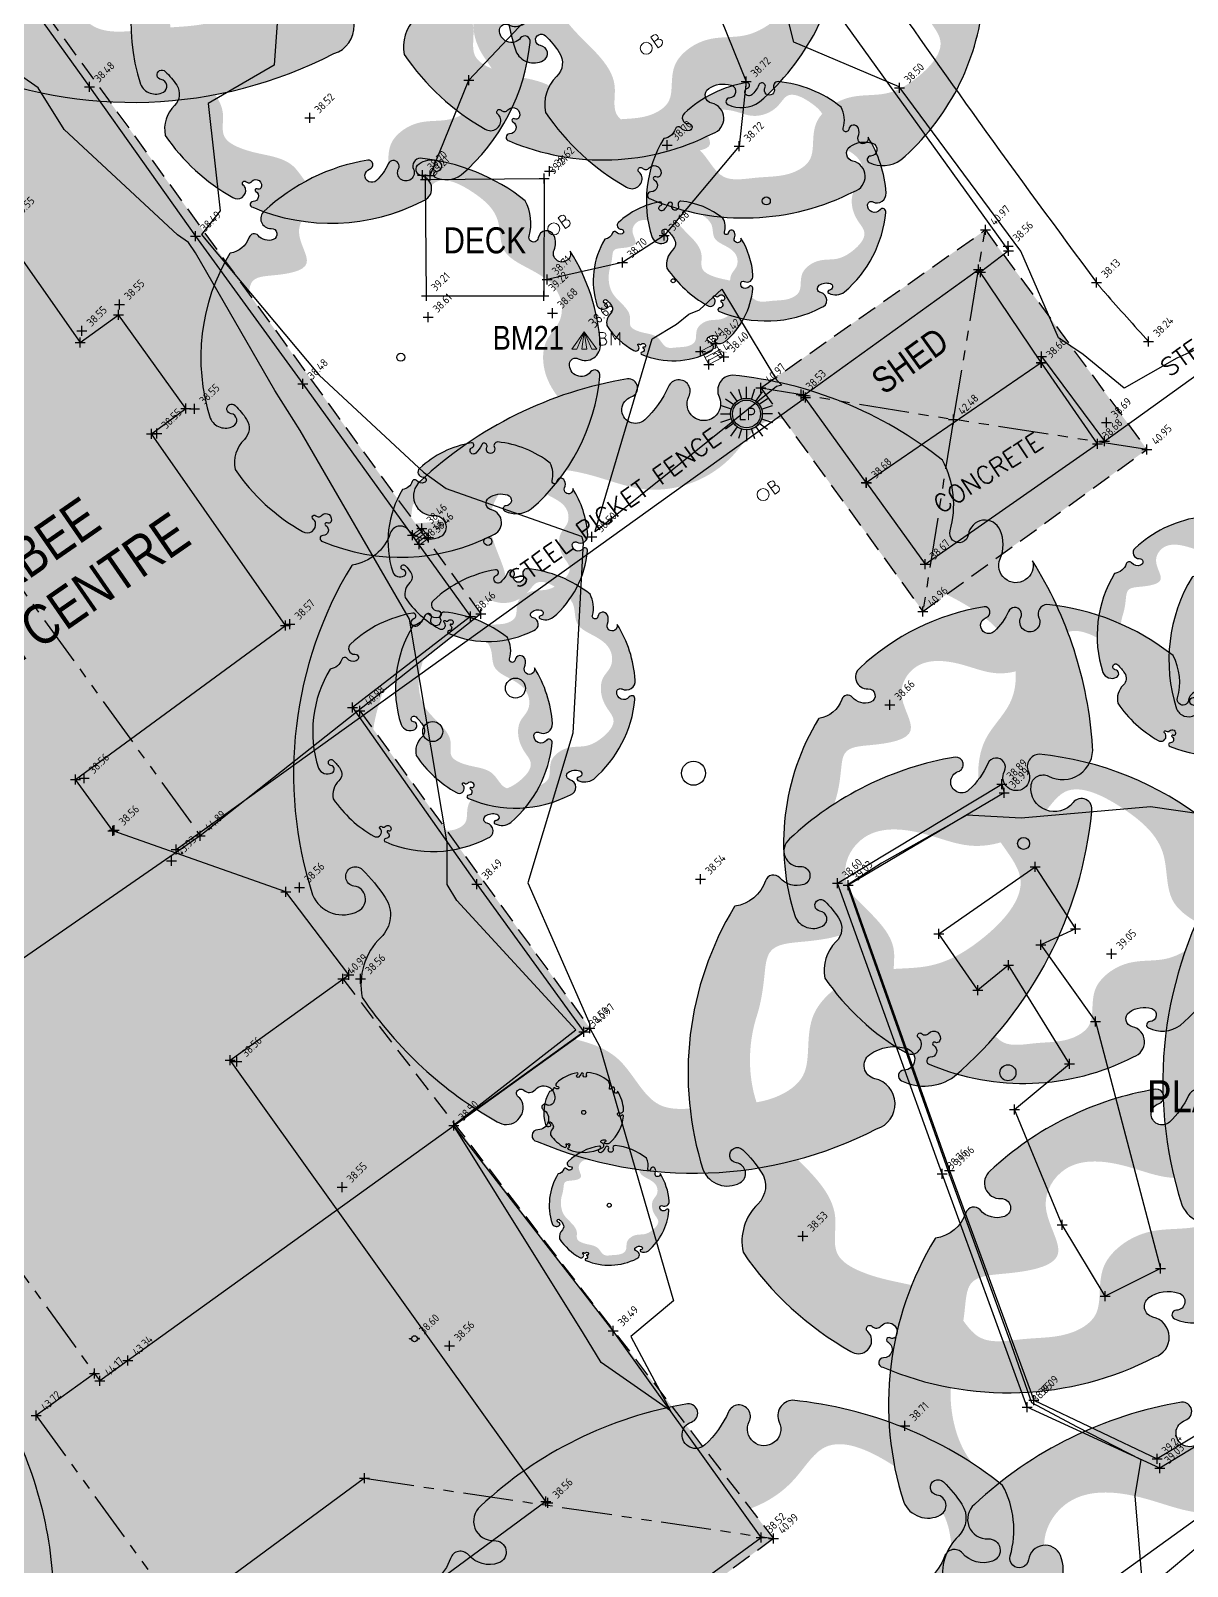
# Model space of a CAD drawing. Header units: metres. Extents: x 246075 to 247503, y 7418632 to 7419642.
# Drawn here: x 246804.74 to 246833.66, y 7418920.47 to 7418958.86 of the extents above; entities that cross this region are included whole.
import ezdxf
from ezdxf.enums import TextEntityAlignment as Align

# ---------------------------------------------------------------- set-up
doc = ezdxf.new("R2010")
doc.units = ezdxf.units.M
for name, pattern in [('DASHDOT', [10, 5, -2.5, 0, -2.5]), ('DASHED', [0.75, 0.5, -0.25]), ('PHANTOM', [2.5, 1.25, -0.25, 0.25, -0.25, 0.25, -0.25])]:
    doc.linetypes.add(name, pattern=pattern)
for name, color, linetype in [('-TEXT', 7, 'Continuous'), ('017_NAIL-L', 8, 'Continuous'), ('103_TOE_OF_BATTER', 37, 'DASHDOT'), ('103_TOE_OF_BATTER-L', 37, 'DASHDOT'), ('103_TOE_OF_BATTER-S', 37, 'DASHDOT'), ('104_EXISTING_SURFACE-L', 35, 'Continuous'), ('104_EXISTING_SURFACE-S', 35, 'Continuous'), ('107_FLOOR_LEVEL-L', 234, 'Continuous'), ('107_FLOOR_LEVEL-S', 234, 'Continuous'), ('201_SINGLE_TREE-H', 63, 'Continuous'), ('201_SINGLE_TREE-S', 96, 'Continuous'), ('309_GRATED_PIT-L', 84, 'Continuous'), ('309_GRATED_PIT-S', 84, 'Continuous'), ('405_EDGE_FORMATION', 33, 'Continuous'), ('405_EDGE_FORMATION-L', 33, 'Continuous'), ('405_EDGE_FORMATION-S', 33, 'Continuous'), ('601_HOUSE', 229, 'BUILDING2'), ('601_HOUSE-S', 229, 'BUILDING2'), ('602_MINOR_BUILDING', 185, 'Continuous'), ('602_MINOR_BUILDING-S', 185, 'Continuous'), ('603_MAJOR_BUILDING-L', 229, 'BUILDING'), ('603_MAJOR_BUILDING-S', 229, 'BUILDING'), ('609_DECKING', 45, 'STONEWALL'), ('609_DECKING-L', 45, 'STONEWALL'), ('609_DECKING-S', 45, 'STONEWALL'), ('610_STRUCTURE_UNCLAS', 236, 'Continuous'), ('610_STRUCTURE_UNCLAS-S', 236, 'Continuous'), ('622_RETAIN_WALL_WOOD', 45, 'STONEWALL'), ('622_RETAIN_WALL_WOOD-L', 45, 'STONEWALL'), ('622_RETAIN_WALL_WOOD-S', 45, 'STONEWALL'), ('639_ROOF_RIDGE', 253, 'PHANTOM'), ('639_ROOF_RIDGE-L', 253, 'PHANTOM'), ('639_ROOF_RIDGE-S', 253, 'PHANTOM'), ('640_EAVES', 227, 'Continuous'), ('640_EAVES-S', 227, 'Continuous'), ('642_ROOF_GUTTER', 155, 'DASHED'), ('642_ROOF_GUTTER-L', 153, 'Continuous'), ('642_ROOF_GUTTER-S', 153, 'Continuous'), ('903_FENCE', 24, 'FENCELINE'), ('903_FENCE-S', 24, 'Continuous'), ('EX-BENCHMARK', 7, 'Continuous'), ('EX-BENCHMARK_(SLS)', 8, 'Continuous'), ('EX-BOLLARD_(SLS)', 89, 'Continuous'), ('EX-BUILDING_LINE', 150, 'Continuous'), ('EX-DRAINPIT_(SLS)', 84, 'Continuous'), ('Surface_Contours_Major', 4, 'Continuous'), ('Surface_Contours_Minor', 253, 'Continuous')]:
    doc.layers.add(name, color=color, linetype=linetype)
for name, color, linetype, true_color in [('419_EDGE_OF_CONCRETE', 7, 'Continuous', 0xff4100), ('419_EDGE_OF_CONCRETE-L', 7, 'Continuous', 0xff4100), ('419_EDGE_OF_CONCRETE-S', 7, 'Continuous', 0xff4100), ('EX-LIGHT_(SLS)', 7, 'Continuous', 0xffa500)]:
    doc.layers.add(name, color=color, linetype=linetype, true_color=true_color)
doc.styles.add('BOLD', font='ARIALN.TTF')
doc.styles.add('ISO', font='iso.shx')
doc.styles.add('ISO18', font='iso.shx')
doc.styles.add('ISO2.5', font='isocp.shx', dxfattribs={"height": 2.5})
doc.styles.get("Standard").update_dxf_attribs({"font": 'SIMPLEX.shx'})
doc.linetypes.add('BUILDING', pattern='A,0.25,["/",ISO18,S=0.15,R=0,X=0,Y=0],0', length=0.25)
doc.linetypes.add('BUILDING2', pattern='A,0.25,["/",ISO18,S=0.15,R=180,X=0,Y=0],0', length=0.25)
doc.linetypes.add('FENCELINE', pattern='A,0.5,-0.2,["/",Standard,S=0.1,R=0,X=0,Y=-0.05],-0.25', length=0.95)
doc.linetypes.add('STONEWALL', pattern='A,0,-0.0625,[131,AECCLAND,S=1,R=0,X=0,Y=0],-0.06303', length=0.12553)

# ---------------------------------------------------------------- blocks, each defined once
blk = doc.blocks.new('CROSS')
at = {"color": 0, "linetype": 'Continuous'}
for p, q in [((-0.5, 0), (0.5, 0)), ((0, -0.5), (0, 0.5))]:
    blk.add_line(p, q, dxfattribs=at)
blk = doc.blocks.new('201C')
at = {"layer": '201_SINGLE_TREE-H', "transparency": 33554534}
h = blk.add_hatch(color=256, dxfattribs=at)
h.paths.add_polyline_path([(-0.3717, -0.3344, 0.222926), (0.0196, -0.4996, 0.770799), (0.0439, -0.4417, -0.650302), (0.0511, -0.4116, -0.234737), (0.0964, -0.4247, -0.847312), (0.0816, -0.4475, 0.78443), (0.0732, -0.4583, 0.276934), (0.1352, -0.4813, 0.193599), (0.4309, -0.2536, 0.800435), (0.4144, -0.2337, -0.75216), (0.3757, -0.1925, -0.528914), (0.4006, -0.1909, 0.594112), (0.4663, -0.1804, 0.123805), (0.4962, 0.0616, -1.41759), (0.4607, 0.0811, 0.206906), (0.4758, 0.1133, 0.759729), (0.4374, 0.1252, -1.073307), (0.4187, 0.1392, 0.194379), (0.4474, 0.2231, 0.144612), (0.2544, 0.4304, 0.53339), (0.2277, 0.4128, -1.592592), (0.1939, 0.4293, 1.030038), (0.1758, 0.4513, -0.10361), (0.1314, 0.4262, -1.238487), (0.1282, 0.4593, 0.884725), (0.1336, 0.4818, 0.147549), (-0.1551, 0.4753, 0.71725), (-0.1579, 0.4291, -0.864032), (-0.1646, 0.4015, -0.310704), (-0.1946, 0.4266, 0.58143), (-0.2167, 0.4321, -0.281558), (-0.2766, 0.4162), (-0.2775, 0.4159, 0.217121), (-0.4959, 0.0634), (-0.4959, 0.0634, 0.440011), (-0.4522, 0.021, 0.723973), (-0.4442, 0.0516, -1.384648), (-0.4262, 0.0659, -0.051107), (-0.4149, 0.0223, -0.361502), (-0.441, -0.0208, 0.256822), (-0.4937, -0.0791, 0.116166), (-0.4065, -0.2911, 0.67803), (-0.3682, -0.2843, 0.170035), (-0.3696, -0.274, -1.054701), (-0.3596, -0.2696, 0.431903), (-0.3468, -0.2749, -0.910728), (-0.3329, -0.2993, -0.42046), (-0.3418, -0.2976, 1.007885), (-0.3479, -0.3018, -0.766634), (-0.3646, -0.3216, 0.938602), (-0.3717, -0.3344)])
edge = h.paths.add_edge_path(flags=16)
edge.add_spline(control_points=[(-0.3177, 0.2468), (-0.303, 0.2628), (-0.2856, 0.2893), (-0.256, 0.3411), (-0.1928, 0.3155), (-0.0921, 0.286), (-0.1162, 0.3941), (-0.0359, 0.4462), (0.0392, 0.3985), (0.1028, 0.3299), (0.1957, 0.3214), (0.2784, 0.3804), (0.3442, 0.2961), (0.3785, 0.2147), (0.3303, 0.1307), (0.3915, 0.0592), (0.4378, -0.0139), (0.4055, -0.0919), (0.3459, -0.1091), (0.3102, -0.1666), (0.3057, -0.2282), (0.3286, -0.3091), (0.2408, -0.3447), (0.1647, -0.3496), (0.103, -0.3142), (0.0463, -0.3153), (0.0047, -0.3356), (-0.0139, -0.3682), (-0.0327, -0.4069), (-0.0927, -0.4151), (-0.1463, -0.3868), (-0.23, -0.3665), (-0.2245, -0.2773), (-0.2864, -0.2294), (-0.3344, -0.1941), (-0.3737, -0.1409), (-0.3276, -0.0866), (-0.344, -0.0009), (-0.3866, 0.0828), (-0.3665, 0.1796), (-0.3359, 0.2271), (-0.3177, 0.2468)], knot_values=[0, 0, 0, 0, 0.064972, 0.101243, 0.15652, 0.245586, 0.324463, 0.387907, 0.486094, 0.554514, 0.671826, 0.728629, 0.823661, 0.919885, 0.989953, 1.075257, 1.171704, 1.23593, 1.293575, 1.346478, 1.426142, 1.479146, 1.570817, 1.644481, 1.712561, 1.774901, 1.807, 1.846291, 1.885582, 1.928182, 2.007036, 2.074591, 2.151638, 2.226455, 2.293426, 2.340744, 2.397548, 2.47317, 2.587294, 2.673595, 2.754259, 2.754259, 2.754259, 2.754259], degree=3, periodic=0)
at = {"layer": '201_SINGLE_TREE-S'}
blk.add_lwpolyline([(-0.3717, -0.3344, 0.222926), (0.0196, -0.4996, 0.770799), (0.0439, -0.4417, -0.650302), (0.0511, -0.4116, -0.234737), (0.0964, -0.4247, -0.847312), (0.0816, -0.4475, 0.78443), (0.0732, -0.4583, 0.276934), (0.1352, -0.4813, 0.193599), (0.4309, -0.2536, 0.800435), (0.4144, -0.2337, -0.75216), (0.3757, -0.1925, -0.528914), (0.4006, -0.1909, 0.594112), (0.4663, -0.1804, 0.123805), (0.4962, 0.0616, -1.41759), (0.4607, 0.0811, 0.206906), (0.4758, 0.1133, 0.759729), (0.4374, 0.1252, -1.073307), (0.4187, 0.1392, 0.194379), (0.4474, 0.2231, 0.144612), (0.2544, 0.4304, 0.53339), (0.2277, 0.4128, -1.592592), (0.1939, 0.4293, 1.030038), (0.1758, 0.4513, -0.10361), (0.1314, 0.4262, -1.238487), (0.1282, 0.4593, 0.884725), (0.1336, 0.4818, 0.147549), (-0.1551, 0.4753, 0.71725), (-0.1579, 0.4291, -0.864032), (-0.1646, 0.4015, -0.310704), (-0.1946, 0.4266, 0.58143), (-0.2167, 0.4321, -0.281558), (-0.2766, 0.4162), (-0.2775, 0.4159, 0.217121), (-0.4959, 0.0634), (-0.4959, 0.0634, 0.440011), (-0.4522, 0.021, 0.723973), (-0.4442, 0.0516, -1.384648), (-0.4262, 0.0659, -0.051107), (-0.4149, 0.0223, -0.361502), (-0.441, -0.0208, 0.256822), (-0.4937, -0.0791, 0.116166), (-0.4065, -0.2911, 0.67803), (-0.3682, -0.2843, 0.170035), (-0.3696, -0.274, -1.054701), (-0.3596, -0.2696, 0.431903), (-0.3468, -0.2749, -0.910728), (-0.3329, -0.2993, -0.42046), (-0.3418, -0.2976, 1.007885), (-0.3479, -0.3018, -0.766634), (-0.3646, -0.3216, 0.938602), (-0.3717, -0.3344)], format="xyb", dxfattribs=at)
blk = doc.blocks.new('201T')
at = {"layer": '201_SINGLE_TREE-S'}
blk.add_circle((0, 0), 0.5, dxfattribs=at)
blk = doc.blocks.new('107')
at = {"color": 0, "linetype": 'Continuous'}
for p, q in [((-0.5, -0.02), (-0.5, 0.02)), ((-0.5, 0.02), (-0.3, 0.02)), ((-0.5, 0), (-0.3, 0)), ((-0.3, 0), (-0.28, 0.11)), ((-0.28, -0.11), (-0.3, 0)), ((-0.28, 0.11), (-0.21, 0.21)), ((-0.21, 0.21), (-0.11, 0.28)), ((-0.11, 0.28), (0, 0.3)), ((0, 0.3), (0.11, 0.28)), ((0.11, 0.28), (0.21, 0.21)), ((0.21, 0.21), (0.28, 0.11)), ((0.28, 0.11), (0.3, 0)), ((0.3, 0), (0.28, -0.11)), ((0.5, 0.02), (0.3, 0.02)), ((0.5, 0), (0.3, 0)), ((0.5, -0.02), (0.5, 0.02)), ((-0.3, -0.02), (-0.5, -0.02)), ((-0.21, -0.21), (-0.28, -0.11)), ((-0.11, -0.28), (-0.21, -0.21)), ((0, -0.3), (-0.11, -0.28)), ((0.11, -0.28), (0, -0.3)), ((0.21, -0.21), (0.11, -0.28)), ((0.28, -0.11), (0.21, -0.21)), ((0.3, -0.02), (0.5, -0.02))]:
    blk.add_line(p, q, dxfattribs=at)
blk = doc.blocks.new('BOLR')
at = {"color": 0, "linetype": 'Continuous', "lineweight": 13}
for p, q in [((0.339, 0.168), (0.251, 0.168)), ((0.251, 0.168), (0.251, -0.159)), ((0.339, 0.024), (0.251, 0.024)), ((0.251, 0.024), (0.256, 0.024)), ((0.395, 0.146), (0.339, 0.168)), ((0.339, 0.024), (0.395, 0.04)), ((0.384, 0.007), (0.339, 0.024)), ((0.417, -0.026), (0.384, 0.007)), ((0.411, 0.096), (0.395, 0.146)), ((0.395, 0.04), (0.411, 0.096)), ((0.251, -0.159), (0.339, -0.159)), ((0.251, -0.159), (0.256, -0.159)), ((0.339, -0.159), (0.384, -0.148)), ((0.384, -0.148), (0.417, -0.115)), ((0.433, -0.07), (0.417, -0.026)), ((0.417, -0.115), (0.433, -0.07))]:
    blk.add_line(p, q, dxfattribs=at)
blk.add_circle((0, 0), 0.15, dxfattribs=at)
blk = doc.blocks.new('BM')
at = {"color": 0, "linetype": 'Continuous', "lineweight": 13}
for p, q in [((0, 0), (-0.31, -0.437)), ((-0.186, -0.437), (0, 0)), ((0, 0), (-0.062, -0.437)), ((0, 0), (0.186, -0.437)), ((0.31, -0.437), (0, 0)), ((0, 0), (0.062, -0.437)), ((0.472, -0.017), (0.383, -0.017)), ((0.383, -0.017), (0.383, -0.339)), ((0.472, -0.161), (0.383, -0.161)), ((0.383, -0.161), (0.389, -0.161)), ((0.383, -0.339), (0.472, -0.339)), ((0.383, -0.339), (0.389, -0.339)), ((0.522, -0.039), (0.472, -0.017)), ((0.472, -0.161), (0.522, -0.139)), ((0.516, -0.172), (0.472, -0.161)), ((0.472, -0.339), (0.516, -0.327)), ((0.549, -0.206), (0.516, -0.172)), ((0.516, -0.327), (0.549, -0.294)), ((0.544, -0.089), (0.522, -0.039)), ((0.522, -0.139), (0.544, -0.089)), ((0.56, -0.25), (0.549, -0.206)), ((0.549, -0.294), (0.56, -0.25)), ((0.671, -0.339), (0.671, -0.017)), ((0.671, -0.017), (0.776, -0.194)), ((0.776, -0.194), (0.887, -0.017)), ((0.887, -0.017), (0.887, -0.339)), ((-0.31, -0.437), (-0.186, -0.437)), ((-0.062, -0.437), (0.062, -0.437)), ((0.186, -0.437), (0.31, -0.437))]:
    blk.add_line(p, q, dxfattribs=at)
blk = doc.blocks.new('LP')
at = {"layer": 'EX-LIGHT_(SLS)', "color": 0}
for p, q in [((-0.233, 0.32), (-0.4, 0.551)), ((-0.2, 0.616), (-0.122, 0.377)), ((0, 0.396), (0, 0.681)), ((0.2, 0.616), (0.122, 0.377)), ((0.233, 0.32), (0.4, 0.551)), ((-0.377, 0.122), (-0.647, 0.21)), ((-0.647, 0), (-0.396, 0)), ((-0.524, 0.381), (-0.32, 0.233)), ((0.524, 0.381), (0.32, 0.233)), ((0.377, 0.122), (0.647, 0.21)), ((-0.377, -0.122), (-0.647, -0.21)), ((-0.32, -0.233), (-0.524, -0.381)), ((-0.233, -0.32), (-0.4, -0.551)), ((-0.122, -0.377), (-0.2, -0.616)), ((0.122, -0.377), (0.2, -0.616)), ((0.233, -0.32), (0.4, -0.551)), ((0.32, -0.233), (0.524, -0.381)), ((0.377, -0.122), (0.647, -0.21)), ((0.647, 0), (0.396, 0)), ((0, -0.396), (0, -0.681))]:
    blk.add_line(p, q, dxfattribs=at)
for radius in [0.396, 0.349]:
    blk.add_circle((0, 0), radius, dxfattribs=at)
at = {"layer": 'EX-LIGHT_(SLS)', "color": 0, "style": 'ISO'}
blk.add_text('LP', height=0.315, dxfattribs=at).set_placement((0.02, 0), align=Align.MIDDLE_CENTER)
blk = doc.blocks.new('GPS')
at = {"color": 0, "linetype": 'Continuous', "lineweight": 13}
for p, q in [((0.15, 0.15), (-0.15, 0.15)), ((-0.15, 0.15), (-0.15, -0.15)), ((-0.077, 0.15), (-0.077, -0.15)), ((0, 0.15), (0, 0)), ((0, 0), (0, -0.15)), ((0.077, 0.15), (0.077, -0.15)), ((0.15, -0.15), (0.15, 0.15)), ((-0.15, -0.15), (0.15, -0.15))]:
    blk.add_line(p, q, dxfattribs=at)
blk = doc.blocks.new('C')
at = {"layer": '-TEXT'}
blk.add_text('CONCRETE', height=0.45, dxfattribs=at).set_placement((-0.001, -0.23), align=Align.CENTER)

msp = doc.modelspace()

# ---------------------------------------------------------------- hatches: boundary and pattern name
at = {"layer": 'EX-BUILDING_LINE'}
h = msp.add_hatch(color=9, dxfattribs=at)
h.dxf.hatch_style = 1
edge = h.paths.add_edge_path()
edge.add_line((246809.962, 7418909.627), (246814.509, 7418912.957))
edge.add_line((246805.423, 7418915.817), (246809.962, 7418909.627))
edge.add_line((246805.489, 7418915.013), (246809.909, 7418918.211))
edge.add_line((246805.372, 7418914.925), (246805.489, 7418915.013))
edge.add_line((246805.372, 7418914.925), (246796.078, 7418927.734))
edge.add_line((246799.298, 7418929.985), (246796.078, 7418927.734))
edge.add_line((246797.354, 7418932.784), (246799.298, 7418929.985))
edge.add_line((246794.746, 7418930.934), (246797.354, 7418932.784))
edge.add_line((246788.879, 7418938.739), (246794.746, 7418930.934))
edge.add_line((246792.264, 7418941.152), (246789.01, 7418938.816))
edge.add_line((246793.47, 7418948.927), (246792.264, 7418941.152))
edge.add_line((246790.012, 7418953.81), (246793.47, 7418948.927))
edge.add_line((246802.5, 7418962.909), (246790.012, 7418953.81))
edge.add_line((246802.5, 7418962.909), (246815.999, 7418944.281))
edge.add_line((246815.999, 7418944.281), (246808.984, 7418938.734))
edge.add_line((246812.974, 7418941.86), (246818.723, 7418933.925))
edge.add_line((246818.723, 7418933.925), (246806.475, 7418925.106))
edge.add_line((246812.544, 7418935.159), (246823.311, 7418921.168))
edge.add_line((246823.311, 7418921.168), (246813.244, 7418913.682))
edge.add_line((246809.97, 7418919.147), (246814.509, 7418912.957))
h = msp.add_hatch(color=9, dxfattribs=at)
h.dxf.hatch_style = 1
h.paths.add_polyline_path([(246802.5, 7418962.909), (246790.012, 7418953.81), (246793.47, 7418948.927), (246792.264, 7418941.152), (246789.01, 7418938.816), (246788.879, 7418938.739), (246794.746, 7418930.934), (246797.354, 7418932.784), (246799.298, 7418929.985), (246796.078, 7418927.734), (246805.372, 7418914.925), (246805.489, 7418915.013), (246805.831, 7418915.261), (246805.423, 7418915.817), (246809.97, 7418919.147), (246813.719, 7418914.035), (246823.311, 7418921.168), (246813.087, 7418922.671), (246808.478, 7418919.279), (246804.883, 7418924.241), (246806.341, 7418925.291), (246800.739, 7418933.029), (246808.984, 7418938.734), (246815.999, 7418944.281)])
h.paths.add_polyline_path([(246812.961, 7418941.879), (246808.984, 7418938.734), (246800.739, 7418933.029), (246806.341, 7418925.291), (246806.475, 7418925.106), (246818.723, 7418933.925)], flags=17)
h.paths.add_polyline_path([(246815.358, 7418931.503), (246806.475, 7418925.106), (246806.341, 7418925.291), (246804.883, 7418924.241), (246808.478, 7418919.279), (246813.087, 7418922.671), (246823.311, 7418921.168)], flags=17)
h.paths.add_polyline_path([(246809.909, 7418918.211), (246805.831, 7418915.261), (246809.962, 7418909.627), (246814.509, 7418912.957), (246813.719, 7418914.035), (246813.244, 7418913.682)])
h = msp.add_hatch(color=9, dxfattribs=at)
h.dxf.hatch_style = 1
h.paths.add_polyline_path([(246822.993, 7418949.93), (246828.609, 7418953.879), (246832.647, 7418948.393), (246827.048, 7418944.344)])

# ---------------------------------------------------------------- linework, layer by layer
at = {"layer": '103_TOE_OF_BATTER'}
for points in [[(246705.485, 7418928.476, 0.000003), (246706.202, 7418917.809, 0.000938)], [(246832.689, 7418951.093, -0.004249), (246831.603, 7418952.305, -0.020493), (246831.39, 7418952.567, -0.004277), (246828.441, 7418956.595, -0.004762), (246825.858, 7418960.261, -0.006073)]]:
    msp.add_lwpolyline(points, format="xyb", dxfattribs=at)
at = {"layer": '405_EDGE_FORMATION'}
for p, q in [((246815.697, 7418957.62), (246817.363, 7418959.389)), ((246821.996, 7418959.154), (246822.627, 7418957.588)), ((246814.732, 7418955.24), (246815.697, 7418957.62)), ((246822.627, 7418957.588), (246822.458, 7418955.97)), ((246822.458, 7418955.97), (246820.578, 7418953.74)), ((246820.578, 7418953.74), (246819.536, 7418953.068)), ((246819.536, 7418953.068), (246817.657, 7418952.644))]:
    msp.add_line(p, q, dxfattribs=at)
at = {"layer": '419_EDGE_OF_CONCRETE'}
for p, q in [((246802.404, 7418962.76), (246806.213, 7418957.454)), ((246806.213, 7418957.454), (246808.868, 7418953.723)), ((246808.868, 7418953.723), (246811.545, 7418950.029)), ((246831.409, 7418948.533), (246830.009, 7418950.561)), ((246811.545, 7418950.029), (246815.74, 7418944.219)), ((246827.101, 7418945.525), (246831.409, 7418948.533)), ((246825.639, 7418947.554), (246827.101, 7418945.525)), ((246815.74, 7418944.219), (246812.785, 7418941.937)), ((246812.785, 7418941.937), (246815.901, 7418937.526)), ((246815.901, 7418937.526), (246818.574, 7418933.835)), ((246818.574, 7418933.835), (246815.319, 7418931.495)), ((246819.304, 7418926.356), (246815.319, 7418931.495)), ((246823.005, 7418921.194), (246819.304, 7418926.356)), ((246818.726, 7418918.066), (246823.005, 7418921.194))]:
    msp.add_line(p, q, dxfattribs=at)
at = {"layer": '601_HOUSE'}
for p, q in [((246801.606, 7418957.305), (246805.981, 7418951.062)), ((246805.981, 7418951.062), (246806.94, 7418951.757)), ((246808.625, 7418949.415), (246806.94, 7418951.757)), ((246807.766, 7418948.78), (246808.625, 7418949.415)), ((246811.114, 7418943.99), (246807.766, 7418948.78)), ((246805.862, 7418940.141), (246811.114, 7418943.99)), ((246806.797, 7418938.859), (246805.862, 7418940.141)), ((246811.125, 7418937.332), (246806.797, 7418938.859)), ((246812.697, 7418935.255), (246811.125, 7418937.332)), ((246809.729, 7418933.123), (246812.697, 7418935.255)), ((246817.623, 7418922.088), (246809.729, 7418933.123)), ((246817.623, 7418922.088), (246812.742, 7418918.496))]:
    msp.add_line(p, q, dxfattribs=at)
at = {"layer": '602_MINOR_BUILDING'}
for p, q in [((246824.067, 7418949.741), (246828.436, 7418952.891)), ((246830.006, 7418950.567), (246828.436, 7418952.891)), ((246825.633, 7418947.568), (246830.006, 7418950.567)), ((246825.633, 7418947.568), (246824.067, 7418949.741))]:
    msp.add_line(p, q, dxfattribs=at)
at = {"layer": '609_DECKING'}
for p, q in [((246814.617, 7418955.138), (246817.581, 7418955.164)), ((246814.635, 7418952.236), (246814.617, 7418955.138)), ((246817.581, 7418955.164), (246817.57, 7418952.23)), ((246814.635, 7418952.236), (246817.57, 7418952.23))]:
    msp.add_line(p, q, dxfattribs=at)
at = {"layer": '610_STRUCTURE_UNCLAS'}
for p, q in [((246827.446, 7418936.286), (246829.858, 7418937.961)), ((246829.858, 7418937.961), (246830.866, 7418936.406)), ((246830.866, 7418936.406), (246829.993, 7418936.009)), ((246828.422, 7418934.872), (246827.446, 7418936.286)), ((246829.993, 7418936.009), (246831.363, 7418934.095)), ((246829.184, 7418935.499), (246828.422, 7418934.872)), ((246830.716, 7418933.03), (246829.184, 7418935.499)), ((246831.363, 7418934.095), (246832.991, 7418927.919)), ((246829.341, 7418931.891), (246830.716, 7418933.03)), ((246830.532, 7418929.01), (246829.341, 7418931.891)), ((246831.603, 7418927.224), (246830.532, 7418929.01)), ((246832.991, 7418927.919), (246831.603, 7418927.224))]:
    msp.add_line(p, q, dxfattribs=at)
at = {"layer": '622_RETAIN_WALL_WOOD'}
for p, q in [((246824.911, 7418937.549), (246829.025, 7418940.025)), ((246829.083, 7418939.807), (246825.178, 7418937.499)), ((246829.025, 7418940.025), (246829.083, 7418939.807)), ((246827.532, 7418930.28), (246824.911, 7418937.549)), ((246825.178, 7418937.499), (246827.716, 7418930.364)), ((246829.653, 7418924.453), (246827.532, 7418930.28)), ((246827.716, 7418930.364), (246829.82, 7418924.625)), ((246837.017, 7418925.635), (246832.902, 7418923.159)), ((246837.122, 7418925.457), (246832.967, 7418922.922)), ((246832.967, 7418922.922), (246829.653, 7418924.453)), ((246829.82, 7418924.625), (246832.902, 7418923.159))]:
    msp.add_line(p, q, dxfattribs=at)
at = {"layer": '639_ROOF_RIDGE'}
for p, q in [((246827.809, 7418949.143), (246828.609, 7418953.879)), ((246822.993, 7418949.93), (246827.809, 7418949.143)), ((246827.809, 7418949.143), (246827.048, 7418944.344)), ((246832.647, 7418948.393), (246827.809, 7418949.143)), ((246802.16, 7418948.171), (246808.984, 7418938.734)), ((246800.739, 7418933.029), (246806.475, 7418925.106)), ((246804.883, 7418924.241), (246808.478, 7418919.279)), ((246813.087, 7418922.671), (246823.311, 7418921.168))]:
    msp.add_line(p, q, dxfattribs=at)
at = {"layer": '640_EAVES'}
for p, q in [((246815.999, 7418944.281), (246808.984, 7418938.734)), ((246808.984, 7418938.734), (246800.739, 7418933.029)), ((246818.723, 7418933.925), (246806.475, 7418925.106)), ((246806.341, 7418925.291), (246804.883, 7418924.241)), ((246813.087, 7418922.671), (246808.478, 7418919.279))]:
    msp.add_line(p, q, dxfattribs=at)
at = {"layer": '642_ROOF_GUTTER'}
for p, q in [((246802.5, 7418962.909), (246815.999, 7418944.281)), ((246822.993, 7418949.93), (246828.609, 7418953.879)), ((246828.609, 7418953.879), (246832.647, 7418948.393)), ((246822.993, 7418949.93), (246827.048, 7418944.344)), ((246827.048, 7418944.344), (246832.647, 7418948.393)), ((246812.974, 7418941.86), (246818.723, 7418933.925)), ((246812.544, 7418935.159), (246823.311, 7418921.168)), ((246823.311, 7418921.168), (246813.244, 7418913.682))]:
    msp.add_line(p, q, dxfattribs=at)
at = {"layer": '903_FENCE'}
for p, q in [((246813.383, 7418975.319), (246829.189, 7418953.359)), ((246831.585, 7418948.597), (246839.88, 7418954.567)), ((246829.189, 7418953.359), (246828.484, 7418952.822)), ((246830.01, 7418950.715), (246831.585, 7418948.597)), ((246808.378, 7418938.393), (246824.115, 7418949.69)), ((246853.31, 7418935.704), (246831.145, 7418919.673))]:
    msp.add_line(p, q, dxfattribs=at)
at = {"layer": 'Surface_Contours_Major', "elevation": 39}
msp.add_lwpolyline([(246825.449, 7418936.665), (246827.68, 7418930.348), (246829.211, 7418926.13), (246829.759, 7418924.563), (246830.904, 7418923.955), (246832.495, 7418923.14), (246832.342, 7418922.236), (246832.55, 7418919.815), (246835.053, 7418921.918), (246834.594, 7418923.172), (246837.121, 7418925.457), (246843.161, 7418928.739), (246839.595, 7418932.045), (246839.357, 7418936.863), (246840.918, 7418938.274), (246832.735, 7418939.457), (246829.503, 7418939.176), (246828.143, 7418939.252), (246826.013, 7418938.048), (246825.158, 7418937.503)], close=True, dxfattribs=at)
at = {"layer": 'Surface_Contours_Minor', "elevation": 38.5}
for points in [[(246834.537, 7418962.852), (246835.737, 7418953.657), (246833.832, 7418950.896), (246833.844, 7418950.875), (246833.396, 7418950.672), (246832.082, 7418949.925), (246831.051, 7418950.768), (246830.434, 7418951.179), (246829.493, 7418953.347), (246826.501, 7418957.392), (246826.454, 7418957.456), (246823.822, 7418958.578), (246823.561, 7418959.603)], [(246811.106, 7418961.885), (246810.831, 7418957.997), (246809.183, 7418957.037), (246809.481, 7418954.36), (246809.013, 7418953.763), (246809.123, 7418953.635), (246811.952, 7418950.247), (246814.566, 7418947.827), (246815.132, 7418947.419), (246818.501, 7418946.222), (246818.521, 7418946.208), (246818.552, 7418946.064), (246818.298, 7418941.296), (246817.176, 7418937.555), (246818.719, 7418934.026), (246818.72, 7418933.922), (246818.975, 7418933.461), (246820.814, 7418927.11), (246819.749, 7418926.212), (246820.739, 7418924.354), (246819.002, 7418925.563), (246818.567, 7418926.29), (246815.319, 7418931.484), (246815.312, 7418931.492), (246815.314, 7418931.503), (246818.373, 7418933.883), (246815.396, 7418937.117), (246815.152, 7418937.513), (246815.159, 7418938.556), (246814.214, 7418944.153), (246811.482, 7418948.864), (246810.847, 7418949.869), (246808.865, 7418953.307), (246808.689, 7418953.563), (246808.413, 7418953.76), (246805.581, 7418956.389), (246804.927, 7418957.432), (246801.941, 7418959.518)]]:
    msp.add_lwpolyline(points, dxfattribs=at)
msp.add_lwpolyline([(246823.389, 7418950.132), (246823.52, 7418950.002), (246823.39, 7418949.964), (246818.858, 7418946.335), (246818.856, 7418946.353), (246820.276, 7418951.158), (246820.889, 7418951.525), (246821.194, 7418951.773), (246821.46, 7418951.883), (246822.025, 7418952.399)], close=True, dxfattribs=at)

# ---------------------------------------------------------------- block references
at = {"layer": '-TEXT', "rotation": 33.25920071519337}
msp.add_blockref('C', (246828.674, 7418947.811), dxfattribs=at)
at = {"layer": '103_TOE_OF_BATTER-S', "xscale": 0.25, "yscale": 0.25, "zscale": 0.25}
for p in [(246831.39, 7418952.567), (246832.689, 7418951.093)]:
    msp.add_blockref('CROSS', p, dxfattribs=at)
at = {"layer": '104_EXISTING_SURFACE-S', "xscale": 0.25, "yscale": 0.25, "zscale": 0.25}
for p in [(246826.46, 7418957.432), (246811.719, 7418956.681), (246820.658, 7418955.998), (246814.539, 7418955.248), (246817.713, 7418955.345), (246829.179, 7418953.475), (246806.967, 7418952.017), (246814.679, 7418951.697), (246817.792, 7418951.803), (246806.026, 7418951.354), (246824.004, 7418949.766), (246808.842, 7418949.407), (246831.635, 7418949.063), (246807.896, 7418948.793), (246818.773, 7418946.208), (246811.225, 7418944.022), (246826.221, 7418942.006), (246806.081, 7418940.171), (246806.83, 7418938.878), (246811.466, 7418937.445), (246821.49, 7418937.651), (246831.766, 7418935.78), (246812.989, 7418935.161), (246809.898, 7418933.091), (246812.528, 7418929.95), (246824.047, 7418928.723), (246815.213, 7418925.984), (246826.599, 7418923.986), (246817.671, 7418922.054)]:
    msp.add_blockref('CROSS', p, dxfattribs=at)
at = {"layer": '107_FLOOR_LEVEL-S', "xscale": 0.25, "yscale": 0.25, "zscale": 0.25}
msp.add_blockref('107', (246814.339, 7418926.159), dxfattribs=at)
at = {"layer": '201_SINGLE_TREE-S', "rotation": 25}
for name, p, xscale, yscale, zscale in [('201C', (246807.289, 7418968.068), 22, 22, 22), ('201C', (246823.084, 7418967.782), 14, 14, 14), ('201C', (246819.05, 7418961.629), 12, 12, 12), ('201C', (246797.351, 7418960.923), 12, 12, 12), ('201C', (246822.583, 7418960.179), 12, 12, 12), ('201C', (246812.249, 7418959.047), 10, 10, 10), ('201C', (246823.134, 7418954.604), 6, 6, 6), ('201C', (246813.996, 7418950.696), 10, 10, 10), ('201C', (246820.805, 7418952.608), 4, 4, 4), ('201T', (246823.134, 7418954.604), 0.2, 0.2, 0.2), ('201C', (246821.314, 7418940.297), 20, 20, 20), ('201T', (246820.805, 7418952.608), 0.1, 0.1, 0.1), ('201T', (246813.996, 7418950.696), 0.2, 0.2, 0.2), ('201C', (246816.175, 7418946.091), 5, 5, 5), ('201C', (246837.197, 7418943.126), 8, 8, 8), ('201C', (246834.403, 7418943.731), 6, 6, 6), ('201C', (246816.862, 7418942.426), 6, 6, 6), ('201C', (246816.862, 7418942.426), 6, 6, 6), ('201C', (246829.566, 7418938.542), 12, 12, 12), ('201T', (246816.175, 7418946.091), 0.2, 0.2, 0.2), ('201C', (246843.044, 7418932.554), 20, 20, 20), ('201C', (246814.793, 7418941.34), 6, 6, 6), ('201C', (246829.175, 7418932.81), 16, 16, 16), ('201T', (246816.862, 7418942.426), 0.5, 0.5, 0.5), ('201T', (246816.862, 7418942.426), 0.5, 0.5, 0.5), ('201T', (246814.793, 7418941.34), 0.5, 0.5, 0.5), ('201T', (246821.314, 7418940.297), 0.6, 0.6, 0.6), ('201T', (246829.566, 7418938.542), 0.3, 0.3, 0.3), ('201C', (246834.188, 7418924.509), 16, 16, 16), ('201C', (246818.569, 7418931.819), 2, 2, 2), ('201T', (246829.175, 7418932.81), 0.4, 0.4, 0.4), ('201C', (246795.323, 7418919.511), 20, 20, 20), ('201T', (246818.569, 7418931.819), 0.1, 0.1, 0.1), ('201C', (246819.207, 7418929.498), 3, 3, 3), ('201T', (246819.207, 7418929.498), 0.1, 0.1, 0.1), ('201C', (246822.818, 7418914.669), 20, 20, 20), ('201C', (246835.167, 7418914.713), 20, 20, 20), ('201C', (246835.939, 7418916.444), 7, 7, 7)]:
    msp.add_blockref(name, p, dxfattribs=dict(at, xscale=xscale, yscale=yscale, zscale=zscale))
at = {"layer": '309_GRATED_PIT-S', "xscale": 0.25, "yscale": 0.25, "zscale": 0.25}
for p in [(246821.486, 7418950.844), (246821.861, 7418951.042), (246821.694, 7418950.512), (246822.069, 7418950.71), (246814.292, 7418946.246), (246814.525, 7418946.417), (246814.69, 7418946.192), (246814.457, 7418946.021)]:
    msp.add_blockref('CROSS', p, dxfattribs=at)
at = {"layer": '405_EDGE_FORMATION-S', "xscale": 0.25, "yscale": 0.25, "zscale": 0.25}
for p in [(246815.697, 7418957.62), (246822.627, 7418957.588), (246822.458, 7418955.97), (246814.732, 7418955.24), (246820.578, 7418953.74), (246819.536, 7418953.068), (246817.657, 7418952.644)]:
    msp.add_blockref('CROSS', p, dxfattribs=at)
at = {"layer": '419_EDGE_OF_CONCRETE-S', "xscale": 0.25, "yscale": 0.25, "zscale": 0.25}
for p in [(246806.213, 7418957.454), (246808.868, 7418953.723), (246830.009, 7418950.561), (246811.545, 7418950.029), (246831.409, 7418948.533), (246825.639, 7418947.554), (246827.101, 7418945.525), (246815.74, 7418944.219), (246812.785, 7418941.937), (246815.901, 7418937.526), (246818.574, 7418933.835), (246815.319, 7418931.495), (246819.304, 7418926.356), (246823.005, 7418921.194)]:
    msp.add_blockref('CROSS', p, dxfattribs=at)
at = {"layer": '601_HOUSE-S', "xscale": 0.25, "yscale": 0.25, "zscale": 0.25}
for p in [(246806.94, 7418951.757), (246805.981, 7418951.062), (246808.625, 7418949.415), (246807.766, 7418948.78), (246811.114, 7418943.99), (246805.862, 7418940.141), (246806.797, 7418938.859), (246811.125, 7418937.332), (246812.697, 7418935.255), (246809.729, 7418933.123), (246817.623, 7418922.088)]:
    msp.add_blockref('CROSS', p, dxfattribs=at)
at = {"layer": '602_MINOR_BUILDING-S', "xscale": 0.25, "yscale": 0.25, "zscale": 0.25}
for p in [(246828.436, 7418952.891), (246830.006, 7418950.567), (246824.067, 7418949.741), (246825.633, 7418947.568)]:
    msp.add_blockref('CROSS', p, dxfattribs=at)
at = {"layer": '603_MAJOR_BUILDING-S', "xscale": 0.25, "yscale": 0.25, "zscale": 0.25}
for p in [(246808.261, 7418938.111), (246807.172, 7418925.619)]:
    msp.add_blockref('CROSS', p, dxfattribs=at)
at = {"layer": '609_DECKING-S', "xscale": 0.25, "yscale": 0.25, "zscale": 0.25}
for p in [(246814.617, 7418955.138), (246817.581, 7418955.164), (246814.635, 7418952.236), (246817.57, 7418952.23)]:
    msp.add_blockref('CROSS', p, dxfattribs=at)
at = {"layer": '610_STRUCTURE_UNCLAS-S', "xscale": 0.25, "yscale": 0.25, "zscale": 0.25}
for p in [(246829.858, 7418937.961), (246827.446, 7418936.286), (246830.866, 7418936.406), (246829.993, 7418936.009), (246829.184, 7418935.499), (246828.422, 7418934.872), (246831.363, 7418934.095), (246830.716, 7418933.03), (246829.341, 7418931.891), (246830.532, 7418929.01), (246832.991, 7418927.919), (246831.603, 7418927.224)]:
    msp.add_blockref('CROSS', p, dxfattribs=at)
at = {"layer": '622_RETAIN_WALL_WOOD-S', "xscale": 0.25, "yscale": 0.25, "zscale": 0.25}
for p in [(246829.025, 7418940.025), (246829.083, 7418939.807), (246824.911, 7418937.549), (246825.178, 7418937.499), (246827.532, 7418930.28), (246827.716, 7418930.364), (246829.653, 7418924.453), (246829.82, 7418924.625), (246832.902, 7418923.159), (246832.967, 7418922.922)]:
    msp.add_blockref('CROSS', p, dxfattribs=at)
at = {"layer": '639_ROOF_RIDGE-S', "xscale": 0.25, "yscale": 0.25, "zscale": 0.25}
for p in [(246827.809, 7418949.143), (246808.984, 7418938.734), (246806.475, 7418925.106), (246804.883, 7418924.241), (246813.087, 7418922.671)]:
    msp.add_blockref('CROSS', p, dxfattribs=at)
at = {"layer": '640_EAVES-S', "xscale": 0.25, "yscale": 0.25, "zscale": 0.25}
msp.add_blockref('CROSS', (246806.341, 7418925.291), dxfattribs=at)
at = {"layer": '642_ROOF_GUTTER-S', "xscale": 0.25, "yscale": 0.25, "zscale": 0.25}
for p in [(246828.609, 7418953.879), (246822.993, 7418949.93), (246832.647, 7418948.393), (246815.999, 7418944.281), (246827.048, 7418944.344), (246812.974, 7418941.86), (246812.544, 7418935.159), (246818.723, 7418933.925), (246823.311, 7418921.168)]:
    msp.add_blockref('CROSS', p, dxfattribs=at)
at = {"layer": '903_FENCE-S', "xscale": 0.25, "yscale": 0.25, "zscale": 0.25}
for p in [(246829.189, 7418953.359), (246828.484, 7418952.822), (246830.01, 7418950.715), (246824.115, 7418949.69), (246831.585, 7418948.597), (246808.378, 7418938.393)]:
    msp.add_blockref('CROSS', p, dxfattribs=at)
at = {"layer": 'EX-BENCHMARK_(SLS)'}
msp.add_blockref('BM', (246818.583, 7418951.334), dxfattribs=at)
at = {"layer": 'EX-BOLLARD_(SLS)', "rotation": 35}
for p in [(246820.134, 7418958.421), (246817.82, 7418953.905), (246823.054, 7418947.262)]:
    msp.add_blockref('BOLR', p, dxfattribs=at)
at = {"layer": 'EX-DRAINPIT_(SLS)', "lineweight": 30, "xscale": 1.3, "yscale": 1.3, "rotation": 297.8415171301015}
msp.add_blockref('GPS', (246821.78, 7418950.779), dxfattribs=at)
at = {"layer": 'EX-DRAINPIT_(SLS)', "lineweight": 30, "rotation": 306.3267501017554}
msp.add_blockref('GPS', (246814.492, 7418946.217), dxfattribs=at)
at = {"layer": 'EX-LIGHT_(SLS)'}
msp.add_blockref('LP', (246822.638, 7418949.279), dxfattribs=at)

# ---------------------------------------------------------------- texts
at = {"layer": '-TEXT'}
for rotation, p in [(35.7387, (246835.77, 7418952.036)), (35.6706, (246819.475, 7418946.746))]:
    msp.add_text('STEEL PICKET FENCE', height=0.45, rotation=rotation, dxfattribs=at).set_placement(p, align=Align.CENTER)
at = {"layer": '-TEXT', "style": 'BOLD'}
for s, height, p in [('DECK', 0.65, (246816.096, 7418953.295)), ('PLAYGROUND', 0.8, (246835.86, 7418931.822))]:
    msp.add_text(s, height=height, dxfattribs=at).set_placement(p, align=Align.CENTER)
for s, height, rotation, p in [('SHED', 0.65, 35.7893, (246826.913, 7418950.349)), ('C&K NGUNDANOO IMBABEE', 1, 34.6797, (246800.135, 7418941.982)), ('COMMUNITY CHILDCARE CENTRE', 1, 34.6797, (246800.989, 7418940.641))]:
    msp.add_text(s, height=height, rotation=rotation, dxfattribs=at).set_placement(p, align=Align.CENTER)
at = {"layer": '017_NAIL-L', "style": 'ISO2.5'}
msp.add_text('38.65', height=0.25, rotation=45, dxfattribs=at).set_placement((246818.75, 7418951.501), align=Align.MIDDLE_LEFT)
at = {"layer": '103_TOE_OF_BATTER-L', "style": 'ISO2.5'}
for s, p in [('38.13', (246831.558, 7418952.734)), ('38.24', (246832.857, 7418951.26))]:
    msp.add_text(s, height=0.2, rotation=45, dxfattribs=at).set_placement(p, align=Align.MIDDLE_LEFT)
at = {"layer": '104_EXISTING_SURFACE-L', "style": 'ISO2.5'}
for s, p in [('38.50', (246826.627, 7418957.6)), ('38.52', (246811.887, 7418956.848)), ('38.70', (246820.825, 7418956.165)), ('38.62', (246817.88, 7418955.512)), ('38.70', (246814.706, 7418955.415)), ('38.55', (246804.385, 7418954.254)), ('38.56', (246829.346, 7418953.643)), ('38.55', (246807.134, 7418952.185)), ('38.61', (246814.846, 7418951.864)), ('38.68', (246817.959, 7418951.97)), ('38.55', (246806.193, 7418951.521)), ('38.53', (246824.171, 7418949.933)), ('38.55', (246809.01, 7418949.575)), ('38.55', (246808.063, 7418948.96)), ('38.69', (246831.802, 7418949.23)), ('38.50', (246818.94, 7418946.376)), ('38.57', (246811.392, 7418944.19)), ('38.66', (246826.388, 7418942.173)), ('38.56', (246806.248, 7418940.338)), ('38.56', (246806.998, 7418939.045)), ('38.54', (246821.657, 7418937.818)), ('38.56', (246811.633, 7418937.612)), ('39.05', (246831.933, 7418935.947)), ('38.56', (246813.156, 7418935.328)), ('38.56', (246810.066, 7418933.259)), ('38.55', (246812.695, 7418930.117)), ('38.53', (246824.214, 7418928.891)), ('38.56', (246815.381, 7418926.151)), ('38.71', (246826.766, 7418924.154)), ('38.56', (246817.838, 7418922.221))]:
    msp.add_text(s, height=0.2, rotation=45, dxfattribs=at).set_placement(p, align=Align.MIDDLE_LEFT)
at = {"layer": '107_FLOOR_LEVEL-L', "style": 'ISO2.5'}
msp.add_text('38.60', height=0.2, rotation=45, dxfattribs=at).set_placement((246814.507, 7418926.326), align=Align.MIDDLE_LEFT)
at = {"layer": '309_GRATED_PIT-L', "style": 'ISO2.5'}
for s, p in [('38.41', (246821.653, 7418951.011)), ('38.42', (246822.028, 7418951.209)), ('38.40', (246822.236, 7418950.878)), ('38.41', (246821.861, 7418950.68)), ('38.46', (246814.692, 7418946.584)), ('38.46', (246814.857, 7418946.359)), ('38.46', (246814.625, 7418946.189))]:
    msp.add_text(s, height=0.2, rotation=45, dxfattribs=at).set_placement(p, align=Align.MIDDLE_LEFT)
at = {"layer": '405_EDGE_FORMATION-L', "style": 'ISO2.5'}
for s, p in [('38.72', (246822.794, 7418957.755)), ('38.72', (246822.625, 7418956.137)), ('38.68', (246820.745, 7418953.907)), ('38.70', (246819.703, 7418953.235)), ('38.71', (246817.824, 7418952.811))]:
    msp.add_text(s, height=0.2, rotation=45, dxfattribs=at).set_placement(p, align=Align.MIDDLE_LEFT)
at = {"layer": '419_EDGE_OF_CONCRETE-L', "style": 'ISO2.5'}
for s, p in [('38.48', (246806.38, 7418957.622)), ('38.49', (246809.036, 7418953.891)), ('38.66', (246830.176, 7418950.728)), ('38.48', (246811.712, 7418950.196)), ('38.68', (246831.576, 7418948.701)), ('38.68', (246825.806, 7418947.721)), ('38.67', (246827.269, 7418945.692)), ('38.46', (246815.907, 7418944.387)), ('38.49', (246816.068, 7418937.694)), ('38.50', (246818.741, 7418934.003)), ('38.50', (246815.487, 7418931.663)), ('38.49', (246819.471, 7418926.523)), ('38.52', (246823.172, 7418921.362))]:
    msp.add_text(s, height=0.2, rotation=45, dxfattribs=at).set_placement(p, align=Align.MIDDLE_LEFT)
at = {"layer": '603_MAJOR_BUILDING-L', "style": 'ISO2.5'}
for s, p in [('43.93', (246808.428, 7418938.279)), ('43.34', (246807.339, 7418925.787))]:
    msp.add_text(s, height=0.2, rotation=45, dxfattribs=at).set_placement(p, align=Align.MIDDLE_LEFT)
at = {"layer": '609_DECKING-L', "style": 'ISO2.5'}
for s, p in [('39.21', (246814.784, 7418955.305)), ('39.21', (246817.748, 7418955.332)), ('39.21', (246814.802, 7418952.403)), ('39.22', (246817.738, 7418952.398))]:
    msp.add_text(s, height=0.2, rotation=45, dxfattribs=at).set_placement(p, align=Align.MIDDLE_LEFT)
at = {"layer": '622_RETAIN_WALL_WOOD-L', "style": 'ISO2.5'}
for s, p in [('38.89', (246829.192, 7418940.192)), ('38.99', (246829.25, 7418939.974)), ('38.60', (246825.078, 7418937.716)), ('39.03', (246825.345, 7418937.666)), ('39.06', (246827.884, 7418930.532)), ('38.76', (246827.699, 7418930.447)), ('39.09', (246829.988, 7418924.793)), ('38.85', (246829.821, 7418924.62)), ('39.24', (246833.07, 7418923.326)), ('39.03', (246833.134, 7418923.089))]:
    msp.add_text(s, height=0.2, rotation=45, dxfattribs=at).set_placement(p, align=Align.MIDDLE_LEFT)
at = {"layer": '639_ROOF_RIDGE-L', "style": 'ISO2.5'}
for s, p in [('42.48', (246827.976, 7418949.311)), ('44.89', (246809.151, 7418938.901)), ('44.17', (246806.642, 7418925.274)), ('43.72', (246805.05, 7418924.408))]:
    msp.add_text(s, height=0.2, rotation=45, dxfattribs=at).set_placement(p, align=Align.MIDDLE_LEFT)
at = {"layer": '642_ROOF_GUTTER-L', "style": 'ISO2.5'}
for s, p in [('40.97', (246828.776, 7418954.046)), ('40.97', (246823.16, 7418950.098)), ('40.95', (246832.815, 7418948.56)), ('40.96', (246827.215, 7418944.512)), ('40.98', (246813.141, 7418942.028)), ('40.99', (246812.711, 7418935.326)), ('40.97', (246818.89, 7418934.093)), ('40.99', (246823.478, 7418921.335))]:
    msp.add_text(s, height=0.2, rotation=45, dxfattribs=at).set_placement(p, align=Align.MIDDLE_LEFT)
at = {"layer": 'EX-BENCHMARK', "color": 2, "style": 'BOLD'}
msp.add_text('BM21', height=0.595, dxfattribs=at).set_placement((246817.183, 7418951.187), align=Align.MIDDLE)

doc.saveas('drawing.dxf')
